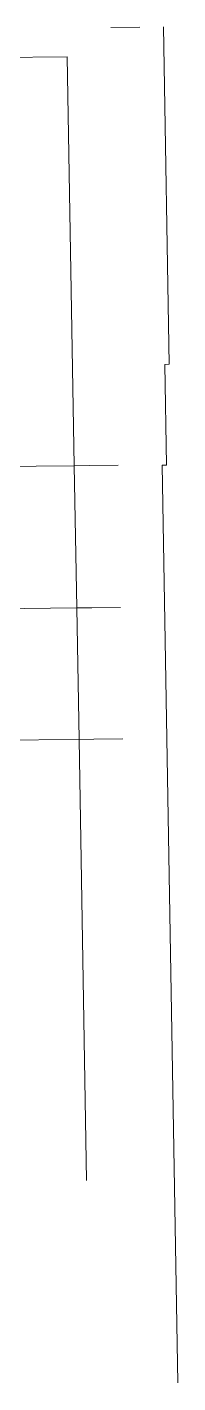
# Model space of a CAD drawing. Header units: feet. Extents: x 865220 to 2841409, y -2240498 to 948907.
# Drawn here: x 2833454 to 2833626, y 937830 to 939376 of the extents above; entities that cross this region are included whole.
import ezdxf

# ---------------------------------------------------------------- set-up
doc = ezdxf.new("R2010")
doc.units = ezdxf.units.FT
doc.header["$LTSCALE"] = 0.015
doc.header["$MEASUREMENT"] = 0
doc.layers.add('Dakota County Parcels', color=7, linetype='Continuous')

msp = doc.modelspace()

# ---------------------------------------------------------------- linework, layer by layer
at = {"layer": 'Dakota County Parcels', "lineweight": 5}
for p, q in [((2833549, 939375.8), (2833582, 939376.2)), ((2833615.6, 938991.6), (2833609, 939376.5)), ((2832499.8, 939331.6), (2833499.5, 939342.2)), ((2833507.5, 938875.9), (2833499.5, 939342.2)), ((2833610.6, 938991.5), (2833615.6, 938991.6)), ((2833612.6, 938876.6), (2833610.6, 938991.5)), ((2832775.9, 938868.1), (2833507.5, 938875.9)), ((2833507.5, 938875.9), (2833524.6, 938876.1)), ((2833510.3, 938713.8), (2833507.5, 938875.9)), ((2833607.6, 938876.5), (2833612.6, 938876.6)), ((2833625.5, 937829.8), (2833607.6, 938876.5)), ((2832239.6, 938700.3), (2833510.3, 938713.8)), ((2833510.3, 938713.8), (2833527.3, 938714)), ((2833512.9, 938563.8), (2833510.3, 938713.8)), ((2833527.3, 938714), (2833560.3, 938714.3)), ((2833130, 938559.8), (2833512.9, 938563.8)), ((2833512.9, 938563.8), (2833529.9, 938564)), ((2833521.5, 938060.8), (2833512.9, 938563.8)), ((2833529.9, 938564), (2833562.9, 938564.4))]:
    msp.add_line(p, q, dxfattribs=at)
msp.add_lwpolyline([(2833524.6, 938876.1), (2833557.6, 938876.4), (2833557.6, 938876.4)], dxfattribs=at)

doc.saveas('drawing.dxf')
